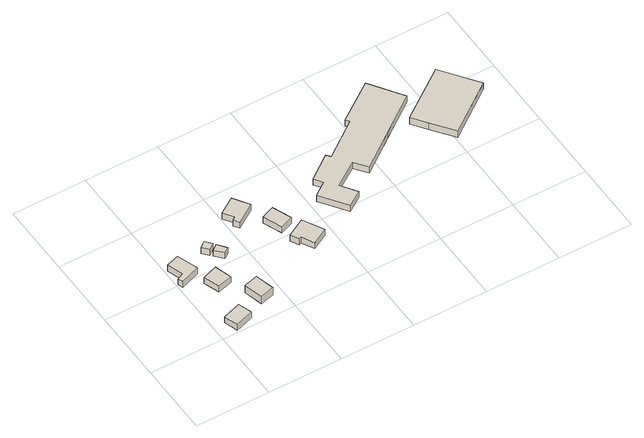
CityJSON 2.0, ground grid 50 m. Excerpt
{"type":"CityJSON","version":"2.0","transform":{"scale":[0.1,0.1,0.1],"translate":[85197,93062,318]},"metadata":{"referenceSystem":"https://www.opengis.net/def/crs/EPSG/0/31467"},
"CityObjects":{
"building1":{"type":"Building","geometry":[{"type":"Solid","lod":"1","boundaries":[[[[0,1,2,3]],[[2,4,5,3]],[[1,6,4,2]],[[0,7,6,1]],[[3,5,7,0]],[[4,6,7,5]]]]}]},
"building2":{"type":"Building","geometry":[{"type":"Solid","lod":"1","boundaries":[[[[8,9,10,11,12,13]],[[12,14,15,13]],[[11,16,14,12]],[[10,17,16,11]],[[9,18,17,10]],[[8,19,18,9]],[[13,15,19,8]],[[14,16,17,18,19,15]]]]}]},
"building3":{"type":"Building","geometry":[{"type":"Solid","lod":"1","boundaries":[[[[20,21,22,23]],[[22,24,25,23]],[[21,26,24,22]],[[20,27,26,21]],[[23,25,27,20]],[[24,26,27,25]]]]}]},
"building4":{"type":"Building","geometry":[{"type":"Solid","lod":"1","boundaries":[[[[28,29,30,31]],[[30,32,33,31]],[[29,34,32,30]],[[28,35,34,29]],[[31,33,35,28]],[[32,34,35,33]]]]}]},
"building5":{"type":"Building","geometry":[{"type":"Solid","lod":"1","boundaries":[[[[36,37,38,39]],[[38,40,41,39]],[[37,42,40,38]],[[36,43,42,37]],[[39,41,43,36]],[[40,42,43,41]]]]}]},
"building6":{"type":"Building","geometry":[{"type":"Solid","lod":"1","boundaries":[[[[44,45,46,47]],[[46,48,49,47]],[[45,50,48,46]],[[44,51,50,45]],[[47,49,51,44]],[[48,50,51,49]]]]}]},
"building7":{"type":"Building","geometry":[{"type":"Solid","lod":"1","boundaries":[[[[52,53,54,55,56,57]],[[56,58,59,57]],[[55,60,58,56]],[[54,61,60,55]],[[53,62,61,54]],[[52,63,62,53]],[[57,59,63,52]],[[58,60,61,62,63,59]]]]}]},
"building8":{"type":"Building","geometry":[{"type":"Solid","lod":"1","boundaries":[[[[64,65,66,67]],[[66,68,69,67]],[[65,70,68,66]],[[64,71,70,65]],[[67,69,71,64]],[[68,70,71,69]]]]}]},
"building9":{"type":"Building","geometry":[{"type":"Solid","lod":"1","boundaries":[[[[72,73,74,75,76,77]],[[76,78,79,77]],[[75,80,78,76]],[[74,81,80,75]],[[73,82,81,74]],[[72,83,82,73]],[[77,79,83,72]],[[78,80,81,82,83,79]]]]}]},
"building10":{"type":"Building","geometry":[{"type":"Solid","lod":"1","boundaries":[[[[84,85,86,87,88,89,90,91,92,93,94,95,96,97,98]],[[97,99,100,98]],[[96,101,99,97]],[[95,102,101,96]],[[94,103,102,95]],[[93,104,103,94]],[[92,105,104,93]],[[91,106,105,92]],[[90,107,106,91]],[[89,108,107,90]],[[88,109,108,89]],[[87,110,109,88]],[[86,111,110,87]],[[85,112,111,86]],[[84,113,112,85]],[[98,100,113,84]],[[99,101,102,103,104,105,106,107,108,109,110,111,112,113,100]]]]}]},
"building11":{"type":"Building","geometry":[{"type":"Solid","lod":"1","boundaries":[[[[114,115,116,117,118]],[[117,119,120,118]],[[116,121,119,117]],[[115,122,121,116]],[[114,123,122,115]],[[118,120,123,114]],[[119,121,122,123,120]]]]}]}
},
"vertices":[
[106,9,61],[228,49,61],[197,142,61],[75,102,61],[197,142,11],[75,102,11],[228,49,11],[106,9,11],
[5,499,66],[17,465,66],[148,511,66],[98,652,66],[10,624,66],[45,517,66],[10,624,16],[45,517,16],[98,652,16],[148,511,16],[17,465,16],[5,499,16],
[138,427,67],[176,322,67],[273,347,67],[238,460,67],[273,347,17],[238,460,17],[176,322,17],[138,427,17],
[390,254,88],[296,229,88],[330,102,88],[423,127,88],[330,102,26],[423,127,26],[296,229,26],[390,254,26],
[257,647,54],[292,605,54],[333,639,54],[297,681,54],[333,639,4],[297,681,4],[292,605,4],[257,647,4],
[341,618,59],[302,587,59],[352,534,59],[386,559,59],[352,534,9],[386,559,9],[302,587,9],[341,618,9],
[547,681,73],[677,767,73],[608,872,73],[498,800,73],[543,732,73],[523,718,73],[543,732,23],[523,718,23],[498,800,23],[608,872,23],[677,767,23],[547,681,23],
[764,672,83],[678,637,83],[730,510,83],[816,545,83],[730,510,33],[816,545,33],[678,637,33],[764,672,33],
[829,310,73],[936,368,73],[861,506,73],[738,439,73],[769,382,73],[785,391,73],[769,382,23],[785,391,23],[738,439,23],[861,506,23],[936,368,23],[829,310,23],
[1420,649,74],[1660,829,74],[1908,1010,74],[1758,1227,74],[1501,1043,74],[1517,1017,74],[1276,838,74],[1255,866,74],[1090,744,74],[1129,689,74],[1036,622,74],[1163,449,74],[1263,517,74],[1193,620,74],[1356,733,74],[1193,620,24],[1356,733,24],[1263,517,24],[1163,449,24],[1036,622,24],[1129,689,24],[1090,744,24],[1255,866,24],[1276,838,24],[1517,1017,24],[1501,1043,24],[1758,1227,24],[1908,1010,24],[1660,829,24],[1420,649,24],
[2005,610,81],[2336,856,81],[2160,1096,81],[1824,852,81],[1895,757,81],[1824,852,27],[1895,757,27],[2160,1096,27],[2336,856,27],[2005,610,27]
]}
